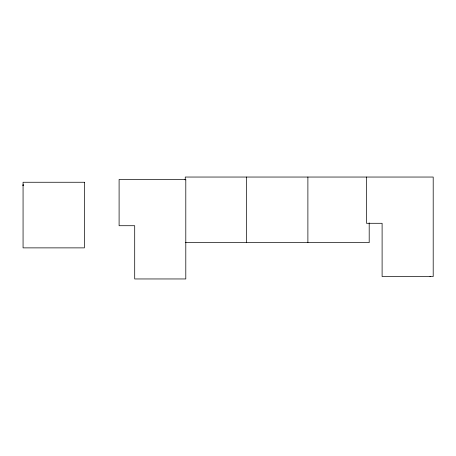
<?xml version="1.0" encoding="UTF-8"?>
<svg xmlns="http://www.w3.org/2000/svg" width="456" height="456" viewBox="0 0 456 456"><rect width="100%" height="100%" fill="white"/><g stroke="black" fill="none" stroke-linecap="round" stroke-linejoin="round"><path stroke-width="0.68" d="M184.988 179.727L185.524 179.727M185.256 242.655L369.195 242.655L369.195 222.898M430.51 276.541L429.974 276.541M366.51 177.042L366.51 223.292L382.105 223.292L382.105 276.541L433.2 276.541L433.2 177.042L185.256 177.042L185.256 179.863M307.885 177.042L307.885 242.655M246.571 177.042L246.571 242.655M185.797 179.459L119.101 179.459L119.101 225.714L134.702 225.714L134.702 278.958L185.797 278.958L185.797 179.459M84.383 182.257L23.068 182.257L23.068 247.876L84.383 247.876L84.383 182.257M23.336 184.948L22.8 184.948L22.8 185.484L23.336 185.484L23.336 184.948"/></g></svg>
